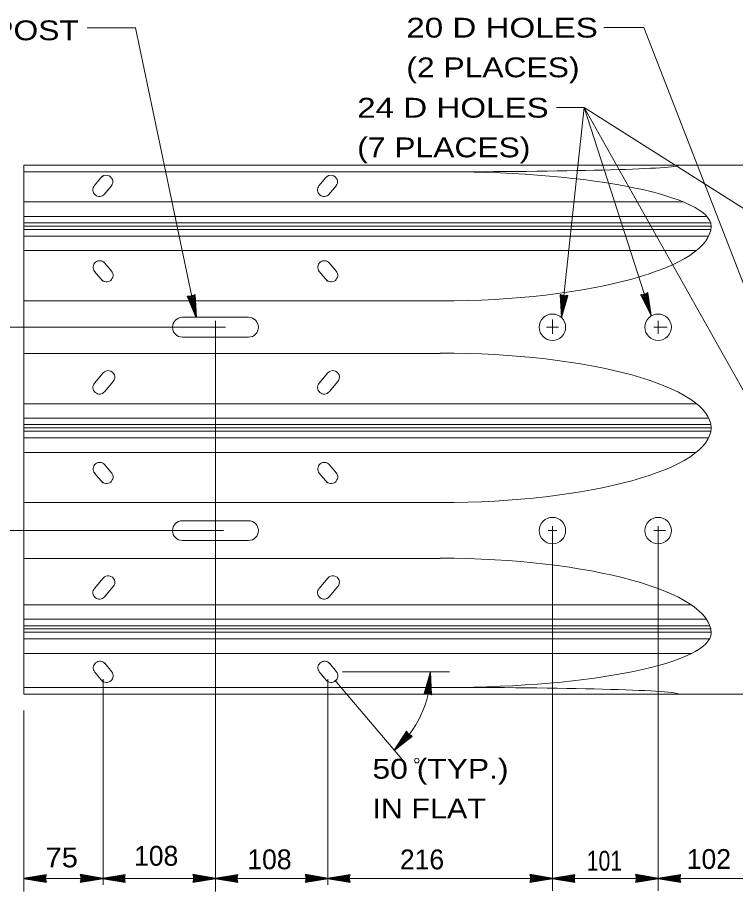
# Model space of a CAD drawing. Extents: x 1370.02 to 1375.68, y -905.51 to -897.93.
# Drawn here: x 1372.182 to 1374.446, y -903.23 to -900.475 of the extents above; entities that cross this region are included whole.
import ezdxf

# ---------------------------------------------------------------- set-up
doc = ezdxf.new("R2010")
doc.units = 0
doc.header["$LTSCALE"] = 0.025
for name, color, linetype, lineweight in [('1', 7, 'Continuous', 13), ('2', 7, 'Continuous', 13), ('4', 7, 'Continuous', 25), ('6', 7, 'Continuous', 13), ('7', 7, 'Continuous', 13)]:
    doc.layers.add(name, color=color, linetype=linetype, lineweight=lineweight)
doc.layers.add('8', color=7, linetype='Continuous')

msp = doc.modelspace()

# ---------------------------------------------------------------- linework, layer by layer
at = {"layer": '1'}
for p, q in [((1372.20233, -901.05658), (1374.28092, -901.05658)), ((1372.20233, -901.10225), (1374.35517, -901.10225)), ((1372.20233, -901.12308), (1374.36908, -901.12308)), ((1372.20233, -901.1335), (1374.36908, -901.1335)), ((1372.20233, -901.14392), (1374.36908, -901.14392)), ((1372.20233, -901.16475), (1374.3615, -901.16475)), ((1372.20233, -901.20983), (1374.32292, -901.20983)), ((1372.20233, -901.69267), (1374.32358, -901.69267)), ((1372.20233, -901.73775), (1374.36175, -901.73775)), ((1372.20233, -901.75858), (1374.36908, -901.75858)), ((1372.20233, -901.769), (1374.36908, -901.769)), ((1372.20233, -901.77942), (1374.36908, -901.77942)), ((1372.20233, -901.80025), (1374.3615, -901.80025)), ((1372.20233, -901.84592), (1374.32217, -901.84592)), ((1372.20233, -902.32617), (1374.30617, -902.32617)), ((1372.20233, -902.37125), (1374.35433, -902.37125)), ((1372.20233, -902.39208), (1374.36508, -902.39208)), ((1372.20233, -902.4025), (1374.369, -902.4025)), ((1372.20233, -902.41292), (1374.369, -902.41292)), ((1372.20233, -902.43375), (1374.364, -902.43375)), ((1372.20233, -902.47942), (1374.308, -902.47942))]:
    msp.add_line(p, q, dxfattribs=at)
at = {"layer": '2'}
for p, q in [((1372.20233, -900.94083), (1374.619, -900.94083)), ((1372.20233, -902.6075), (1372.20233, -900.94083)), ((1372.20233, -900.96167), (1373.53575, -900.96167)), ((1372.42442, -901.006), (1372.45067, -900.97475)), ((1373.13275, -901.006), (1373.15492, -900.97967)), ((1372.45617, -901.033), (1372.47883, -901.006)), ((1373.1645, -901.033), (1373.18717, -901.006)), ((1372.42517, -901.2755), (1372.45142, -901.30675)), ((1372.45692, -901.2485), (1372.47958, -901.2755)), ((1373.1335, -901.2755), (1373.15975, -901.30675)), ((1373.16525, -901.2485), (1373.18792, -901.2755)), ((1372.20233, -901.36892), (1373.51492, -901.36892)), ((1372.70233, -901.42033), (1372.91067, -901.42033)), ((1372.70233, -901.48283), (1372.91067, -901.48283)), ((1372.20233, -901.53425), (1373.51492, -901.53425)), ((1372.42517, -901.62808), (1372.45233, -901.59575)), ((1373.1335, -901.62808), (1373.16067, -901.59575)), ((1372.45708, -901.65492), (1372.48425, -901.6225)), ((1373.16542, -901.65492), (1373.19258, -901.6225)), ((1372.45692, -901.884), (1372.47958, -901.911)), ((1373.16525, -901.884), (1373.18792, -901.911)), ((1372.42517, -901.911), (1372.45142, -901.94225)), ((1373.1335, -901.911), (1373.15975, -901.94225)), ((1372.20233, -902.00442), (1373.51492, -902.00442)), ((1372.70233, -902.06125), (1372.91067, -902.06125)), ((1372.70233, -902.12375), (1372.91067, -902.12375)), ((1372.20233, -902.18058), (1373.51492, -902.18058)), ((1372.42517, -902.27442), (1372.45233, -902.24208)), ((1373.1335, -902.27442), (1373.16067, -902.24208)), ((1372.45708, -902.30125), (1372.48425, -902.26883)), ((1373.16542, -902.30125), (1373.19258, -902.26883)), ((1372.45742, -902.51067), (1372.48008, -902.53767)), ((1373.16575, -902.51067), (1373.18842, -902.53767)), ((1372.42567, -902.53767), (1372.45192, -902.56892)), ((1373.134, -902.53767), (1373.15642, -902.56433)), ((1372.20233, -902.58667), (1373.53575, -902.58667)), ((1372.20233, -902.6075), (1374.619, -902.6075))]:
    msp.add_line(p, q, dxfattribs=at)
for centre in [(1373.869, -901.45158), (1374.20233, -901.45158), (1373.869, -902.0925), (1374.20233, -902.0925)]:
    msp.add_circle(centre, 0.04167, dxfattribs=at)
for centre, radius, start, end in [((1372.4621, -900.99354), 0.02083, 320, 140), ((1373.17044, -900.99354), 0.02083, 320, 140), ((1372.44093, -901.01877), 0.02083, 140, 320), ((1373.14926, -901.01877), 0.02083, 140, 320), ((1372.44168, -901.26273), 0.02083, 40, 220), ((1373.15001, -901.26273), 0.02083, 40, 220), ((1372.46285, -901.28796), 0.02083, 220, 40), ((1373.17119, -901.28796), 0.02083, 220, 40), ((1372.70233, -901.45158), 0.03125, 90, 270), ((1372.91067, -901.45158), 0.03125, 270, 90), ((1372.46827, -901.60912), 0.02083, 320, 140), ((1373.1766, -901.60912), 0.02083, 320, 140), ((1372.44109, -901.64144), 0.02083, 140, 320), ((1373.14943, -901.64144), 0.02083, 140, 320), ((1372.44168, -901.89823), 0.02083, 40, 220), ((1373.15001, -901.89823), 0.02083, 40, 220), ((1372.46285, -901.92346), 0.02083, 220, 40), ((1373.17119, -901.92346), 0.02083, 220, 40), ((1372.70233, -902.0925), 0.03125, 90, 270), ((1372.91067, -902.0925), 0.03125, 270, 90), ((1372.46827, -902.25546), 0.02083, 320, 140), ((1373.1766, -902.25546), 0.02083, 320, 140), ((1372.44109, -902.28777), 0.02083, 140, 320), ((1373.14943, -902.28777), 0.02083, 140, 320), ((1372.44218, -902.52489), 0.02083, 40, 220), ((1373.15051, -902.52489), 0.02083, 40, 220), ((1372.46335, -902.55013), 0.02083, 220, 40), ((1373.17169, -902.55013), 0.02083, 220, 40)]:
    msp.add_arc(centre, radius, start, end, dxfattribs=at)
for centre, major_axis, ratio, start_param, end_param in [((1373.53575, -900.94083), (0.73058, 0), 0.028516, 4.712389, 6.2831853), ((1373.53575, -901.1335), (0.83333, 0), 0.2062, 6.2831853, 7.8539816), ((1373.51492, -901.1335), (0.85417, 0), 0.27561, 4.712389, 6.2831853), ((1373.51492, -901.7685), (0.85417, 0), 0.27561, 0, 1.5707963), ((1373.51492, -901.769), (0.85417, 0), 0.27561, 4.712389, 6.2831853), ((1373.51492, -902.41483), (0.85417, 0), 0.27561, 0, 1.5707963), ((1373.53575, -902.41483), (0.83333, 0), 0.2062, 4.712389, 6.2831853), ((1373.53575, -902.6075), (0.73058, 0), 0.028516, 0, 1.5707963)]:
    msp.add_ellipse(centre, major_axis=major_axis, ratio=ratio, start_param=start_param, end_param=end_param, dxfattribs=at)
at = {"layer": '4', "lineweight": 13}
for p, q in [((1372.55408, -900.50783), (1372.40242, -900.50783)), ((1372.55408, -900.50783), (1372.74525, -901.42033)), ((1373.88183, -900.75958), (1373.96908, -900.75958)), ((1373.96908, -900.75958), (1373.8975, -901.42117)), ((1373.96908, -900.75958), (1374.53567, -901.11792)), ((1373.96908, -900.75958), (1374.18008, -901.414)), ((1373.96908, -900.75958), (1374.5185, -901.73608)), ((1372.20233, -902.65933), (1372.20233, -903.22983)), ((1373.16067, -903.18858), (1373.86908, -903.18858))]:
    msp.add_line(p, q, dxfattribs=at)
for points in [[(1374.03092, -900.50692), (1374.15708, -900.50692), (1374.51275, -901.41942)], [(1373.16067, -903.18858), (1372.80642, -903.18858), (1372.45133, -903.18858), (1372.20233, -903.18858)], [(1373.86908, -903.18858), (1374.20233, -903.18858), (1374.53567, -903.18858)]]:
    msp.add_lwpolyline(points, dxfattribs=at)
at = {"layer": '4'}
for points in [[(1372.71892, -901.35333), (1372.7205, -901.3535), (1372.72208, -901.35367), (1372.72367, -901.35383), (1372.72525, -901.354), (1372.72667, -901.35375), (1372.72717, -901.35358), (1372.72817, -901.35342), (1372.72925, -901.35367), (1372.73025, -901.3535), (1372.73117, -901.35325), (1372.73267, -901.353), (1372.7345, -901.35208), (1372.7355, -901.35192), (1372.7375, -901.3515), (1372.73925, -901.35008), (1372.74058, -901.34925), (1372.74158, -901.34908), (1372.74192, -901.3485), (1372.74525, -901.42033), (1372.71892, -901.35333), (1372.72267, -901.35658), (1372.73992, -901.3535), (1372.74258, -901.40758), (1372.72267, -901.35658), (1372.72625, -901.35892), (1372.73725, -901.35767), (1372.74, -901.39533), (1372.72625, -901.35892), (1372.72933, -901.36133), (1372.736, -901.3615), (1372.7375, -901.38317), (1372.72933, -901.36133), (1372.73225, -901.36325), (1372.73492, -901.36375), (1372.73517, -901.37233), (1372.73225, -901.36325)], [(1373.91708, -901.35183), (1373.9155, -901.35217), (1373.914, -901.3525), (1373.91242, -901.35292), (1373.91092, -901.35325), (1373.90942, -901.35308), (1373.90892, -901.353), (1373.90792, -901.35292), (1373.90683, -901.35325), (1373.90583, -901.35317), (1373.90483, -901.35308), (1373.90342, -901.35292), (1373.90142, -901.35217), (1373.90042, -901.35208), (1373.8985, -901.35183), (1373.89658, -901.35067), (1373.89517, -901.35), (1373.89417, -901.34992), (1373.89367, -901.34933), (1373.8975, -901.42117), (1373.91708, -901.35183), (1373.91367, -901.3555), (1373.89617, -901.35417), (1373.89892, -901.40825), (1373.91367, -901.3555), (1373.91033, -901.35817), (1373.89933, -901.358), (1373.90025, -901.39583), (1373.91033, -901.35817), (1373.9075, -901.36092), (1373.90092, -901.36167), (1373.90158, -901.38342), (1373.9075, -901.36092), (1373.90475, -901.36308), (1373.90217, -901.36383), (1373.90275, -901.37242), (1373.90475, -901.36308)], [(1374.16975, -901.34275), (1374.16842, -901.34367), (1374.16717, -901.34458), (1374.16592, -901.34558), (1374.16458, -901.3465), (1374.16317, -901.34692), (1374.16275, -901.34708), (1374.16175, -901.34742), (1374.161, -901.34817), (1374.16, -901.3485), (1374.15908, -901.34883), (1374.15767, -901.34925), (1374.15558, -901.34942), (1374.15467, -901.34975), (1374.15275, -901.35033), (1374.1505, -901.35), (1374.14892, -901.35), (1374.148, -901.35025), (1374.14733, -901.34992), (1374.18008, -901.414), (1374.16975, -901.34275), (1374.16808, -901.3475), (1374.15158, -901.35333), (1374.17608, -901.40167), (1374.16808, -901.3475), (1374.16617, -901.35125), (1374.156, -901.35558), (1374.17225, -901.38975), (1374.16617, -901.35125), (1374.16467, -901.35483), (1374.159, -901.35825), (1374.16842, -901.37783), (1374.16467, -901.35483), (1374.16308, -901.358), (1374.161, -901.35975), (1374.16508, -901.36733), (1374.16308, -901.358)], [(1373.46442, -902.60683), (1373.466, -902.6065), (1373.4675, -902.60617), (1373.46908, -902.60583), (1373.47067, -902.6055), (1373.47208, -902.60575), (1373.47258, -902.60575), (1373.47358, -902.60592), (1373.47467, -902.6055), (1373.47567, -902.60558), (1373.47667, -902.60575), (1373.47817, -902.60592), (1373.48008, -902.60658), (1373.48108, -902.60675), (1373.48308, -902.607), (1373.48492, -902.60817), (1373.48633, -902.60883), (1373.48733, -902.609), (1373.48775, -902.6095), (1373.48442, -902.53767), (1373.46442, -902.60683), (1373.46783, -902.60325), (1373.48533, -902.60467), (1373.48292, -902.55058), (1373.46783, -902.60325), (1373.47117, -902.60058), (1373.48225, -902.60083), (1373.4815, -902.563), (1373.47117, -902.60058), (1373.474, -902.59792), (1373.48067, -902.59708), (1373.48008, -902.57542), (1373.474, -902.59792), (1373.47675, -902.59567), (1373.47942, -902.595), (1373.47883, -902.58633), (1373.47675, -902.59567)], [(1373.4265, -902.74), (1373.42508, -902.73933), (1373.42358, -902.73875), (1373.42208, -902.73808), (1373.42067, -902.7375), (1373.41958, -902.7365), (1373.41925, -902.73608), (1373.4185, -902.73542), (1373.41742, -902.73517), (1373.41667, -902.7345), (1373.41592, -902.73383), (1373.41475, -902.73283), (1373.41358, -902.73117), (1373.41292, -902.73042), (1373.41142, -902.72908), (1373.41058, -902.727), (1373.40983, -902.72558), (1373.40908, -902.72492), (1373.40908, -902.72425), (1373.37, -902.78467), (1373.4265, -902.74), (1373.42158, -902.741), (1373.40825, -902.72958), (1373.37875, -902.775), (1373.42158, -902.741), (1373.41733, -902.74117), (1373.4085, -902.7345), (1373.38708, -902.76575), (1373.41733, -902.74117), (1373.4135, -902.74175), (1373.40758, -902.7385), (1373.3955, -902.75642), (1373.4135, -902.74175), (1373.40992, -902.74192), (1373.40742, -902.741), (1373.40283, -902.74833), (1373.40992, -902.74192)], [(1372.27333, -903.20058), (1372.27283, -903.19908), (1372.27233, -903.19758), (1372.27183, -903.19608), (1372.27133, -903.19458), (1372.27133, -903.19308), (1372.27133, -903.19258), (1372.27133, -903.19158), (1372.27083, -903.19058), (1372.27083, -903.18958), (1372.27083, -903.18858), (1372.27083, -903.18708), (1372.27133, -903.18508), (1372.27133, -903.18408), (1372.27133, -903.18208), (1372.27233, -903.18008), (1372.27283, -903.17858), (1372.27283, -903.17758), (1372.27333, -903.17708), (1372.20233, -903.18858), (1372.27333, -903.20058), (1372.26933, -903.19758), (1372.26883, -903.18008), (1372.21533, -903.18858), (1372.26933, -903.19758), (1372.26633, -903.19458), (1372.26533, -903.18358), (1372.22783, -903.18858), (1372.26633, -903.19458), (1372.26333, -903.19208), (1372.26183, -903.18558), (1372.24033, -903.18858), (1372.26333, -903.19208), (1372.26083, -903.18958), (1372.25983, -903.18708), (1372.25133, -903.18858), (1372.26083, -903.18958)], [(1372.38033, -903.17658), (1372.38083, -903.17808), (1372.38133, -903.17958), (1372.38183, -903.18108), (1372.38233, -903.18258), (1372.38233, -903.18408), (1372.38233, -903.18458), (1372.38233, -903.18558), (1372.38283, -903.18658), (1372.38283, -903.18758), (1372.38283, -903.18858), (1372.38283, -903.19008), (1372.38233, -903.19208), (1372.38233, -903.19308), (1372.38233, -903.19508), (1372.38133, -903.19708), (1372.38083, -903.19858), (1372.38083, -903.19958), (1372.38033, -903.20008), (1372.45133, -903.18858), (1372.38033, -903.17658), (1372.38433, -903.17958), (1372.38483, -903.19708), (1372.43833, -903.18858), (1372.38433, -903.17958), (1372.38733, -903.18258), (1372.38833, -903.19358), (1372.42583, -903.18858), (1372.38733, -903.18258), (1372.39033, -903.18508), (1372.39183, -903.19158), (1372.41333, -903.18858), (1372.39033, -903.18508), (1372.39283, -903.18758), (1372.39383, -903.19008), (1372.40233, -903.18858), (1372.39283, -903.18758)], [(1372.52233, -903.20058), (1372.52183, -903.19908), (1372.52133, -903.19758), (1372.52083, -903.19608), (1372.52033, -903.19458), (1372.52033, -903.19308), (1372.52033, -903.19258), (1372.52033, -903.19158), (1372.51983, -903.19058), (1372.51983, -903.18958), (1372.51983, -903.18858), (1372.51983, -903.18708), (1372.52033, -903.18508), (1372.52033, -903.18408), (1372.52033, -903.18208), (1372.52133, -903.18008), (1372.52183, -903.17858), (1372.52183, -903.17758), (1372.52233, -903.17708), (1372.45133, -903.18858), (1372.52233, -903.20058), (1372.51833, -903.19758), (1372.51783, -903.18008), (1372.46433, -903.18858), (1372.51833, -903.19758), (1372.51533, -903.19458), (1372.51433, -903.18358), (1372.47683, -903.18858), (1372.51533, -903.19458), (1372.51233, -903.19208), (1372.51083, -903.18558), (1372.48933, -903.18858), (1372.51233, -903.19208), (1372.50983, -903.18958), (1372.50883, -903.18708), (1372.50033, -903.18858), (1372.50983, -903.18958)], [(1372.73542, -903.17658), (1372.73592, -903.17808), (1372.73642, -903.17958), (1372.73692, -903.18108), (1372.73742, -903.18258), (1372.73742, -903.18408), (1372.73742, -903.18458), (1372.73742, -903.18558), (1372.73792, -903.18658), (1372.73792, -903.18758), (1372.73792, -903.18858), (1372.73792, -903.19008), (1372.73742, -903.19208), (1372.73742, -903.19308), (1372.73742, -903.19508), (1372.73642, -903.19708), (1372.73592, -903.19858), (1372.73592, -903.19958), (1372.73542, -903.20008), (1372.80642, -903.18858), (1372.73542, -903.17658), (1372.73942, -903.17958), (1372.73992, -903.19708), (1372.79342, -903.18858), (1372.73942, -903.17958), (1372.74242, -903.18258), (1372.74342, -903.19358), (1372.78092, -903.18858), (1372.74242, -903.18258), (1372.74542, -903.18508), (1372.74692, -903.19158), (1372.76842, -903.18858), (1372.74542, -903.18508), (1372.74792, -903.18758), (1372.74892, -903.19008), (1372.75742, -903.18858), (1372.74792, -903.18758)], [(1372.87742, -903.20058), (1372.87692, -903.19908), (1372.87642, -903.19758), (1372.87592, -903.19608), (1372.87542, -903.19458), (1372.87542, -903.19308), (1372.87542, -903.19258), (1372.87542, -903.19158), (1372.87492, -903.19058), (1372.87492, -903.18958), (1372.87492, -903.18858), (1372.87492, -903.18708), (1372.87542, -903.18508), (1372.87542, -903.18408), (1372.87542, -903.18208), (1372.87642, -903.18008), (1372.87692, -903.17858), (1372.87692, -903.17758), (1372.87742, -903.17708), (1372.80642, -903.18858), (1372.87742, -903.20058), (1372.87342, -903.19758), (1372.87292, -903.18008), (1372.81942, -903.18858), (1372.87342, -903.19758), (1372.87042, -903.19458), (1372.86942, -903.18358), (1372.83192, -903.18858), (1372.87042, -903.19458), (1372.86742, -903.19208), (1372.86592, -903.18558), (1372.84442, -903.18858), (1372.86742, -903.19208), (1372.86492, -903.18958), (1372.86392, -903.18708), (1372.85542, -903.18858), (1372.86492, -903.18958)], [(1373.08967, -903.17658), (1373.09017, -903.17808), (1373.09067, -903.17958), (1373.09117, -903.18108), (1373.09167, -903.18258), (1373.09167, -903.18408), (1373.09167, -903.18458), (1373.09167, -903.18558), (1373.09217, -903.18658), (1373.09217, -903.18758), (1373.09217, -903.18858), (1373.09217, -903.19008), (1373.09167, -903.19208), (1373.09167, -903.19308), (1373.09167, -903.19508), (1373.09067, -903.19708), (1373.09017, -903.19858), (1373.09017, -903.19958), (1373.08967, -903.20008), (1373.16067, -903.18858), (1373.08967, -903.17658), (1373.09367, -903.17958), (1373.09417, -903.19708), (1373.14767, -903.18858), (1373.09367, -903.17958), (1373.09667, -903.18258), (1373.09767, -903.19358), (1373.13517, -903.18858), (1373.09667, -903.18258), (1373.09967, -903.18508), (1373.10117, -903.19158), (1373.12267, -903.18858), (1373.09967, -903.18508), (1373.10217, -903.18758), (1373.10317, -903.19008), (1373.11167, -903.18858), (1373.10217, -903.18758)], [(1373.23167, -903.20058), (1373.23117, -903.19908), (1373.23067, -903.19758), (1373.23017, -903.19608), (1373.22967, -903.19458), (1373.22967, -903.19308), (1373.22967, -903.19258), (1373.22967, -903.19158), (1373.22917, -903.19058), (1373.22917, -903.18958), (1373.22917, -903.18858), (1373.22917, -903.18708), (1373.22967, -903.18508), (1373.22967, -903.18408), (1373.22967, -903.18208), (1373.23067, -903.18008), (1373.23117, -903.17858), (1373.23117, -903.17758), (1373.23167, -903.17708), (1373.16067, -903.18858), (1373.23167, -903.20058), (1373.22767, -903.19758), (1373.22717, -903.18008), (1373.17367, -903.18858), (1373.22767, -903.19758), (1373.22467, -903.19458), (1373.22367, -903.18358), (1373.18617, -903.18858), (1373.22467, -903.19458), (1373.22167, -903.19208), (1373.22017, -903.18558), (1373.19867, -903.18858), (1373.22167, -903.19208), (1373.21917, -903.18958), (1373.21817, -903.18708), (1373.20967, -903.18858), (1373.21917, -903.18958)], [(1373.79808, -903.17658), (1373.79858, -903.17808), (1373.79908, -903.17958), (1373.79958, -903.18108), (1373.80008, -903.18258), (1373.80008, -903.18408), (1373.80008, -903.18458), (1373.80008, -903.18558), (1373.80058, -903.18658), (1373.80058, -903.18758), (1373.80058, -903.18858), (1373.80058, -903.19008), (1373.80008, -903.19208), (1373.80008, -903.19308), (1373.80008, -903.19508), (1373.79908, -903.19708), (1373.79858, -903.19858), (1373.79858, -903.19958), (1373.79808, -903.20008), (1373.86908, -903.18858), (1373.79808, -903.17658), (1373.80208, -903.17958), (1373.80258, -903.19708), (1373.85608, -903.18858), (1373.80208, -903.17958), (1373.80508, -903.18258), (1373.80608, -903.19358), (1373.84358, -903.18858), (1373.80508, -903.18258), (1373.80808, -903.18508), (1373.80958, -903.19158), (1373.83108, -903.18858), (1373.80808, -903.18508), (1373.81058, -903.18758), (1373.81158, -903.19008), (1373.82008, -903.18858), (1373.81058, -903.18758)], [(1373.94008, -903.20058), (1373.93958, -903.19908), (1373.93908, -903.19758), (1373.93858, -903.19608), (1373.93808, -903.19458), (1373.93808, -903.19308), (1373.93808, -903.19258), (1373.93808, -903.19158), (1373.93758, -903.19058), (1373.93758, -903.18958), (1373.93758, -903.18858), (1373.93758, -903.18708), (1373.93808, -903.18508), (1373.93808, -903.18408), (1373.93808, -903.18208), (1373.93908, -903.18008), (1373.93958, -903.17858), (1373.93958, -903.17758), (1373.94008, -903.17708), (1373.86908, -903.18858), (1373.94008, -903.20058), (1373.93608, -903.19758), (1373.93558, -903.18008), (1373.88208, -903.18858), (1373.93608, -903.19758), (1373.93308, -903.19458), (1373.93208, -903.18358), (1373.89458, -903.18858), (1373.93308, -903.19458), (1373.93008, -903.19208), (1373.92858, -903.18558), (1373.90708, -903.18858), (1373.93008, -903.19208), (1373.92758, -903.18958), (1373.92658, -903.18708), (1373.91808, -903.18858), (1373.92758, -903.18958)], [(1374.13133, -903.17658), (1374.13183, -903.17808), (1374.13233, -903.17958), (1374.13283, -903.18108), (1374.13333, -903.18258), (1374.13333, -903.18408), (1374.13333, -903.18458), (1374.13333, -903.18558), (1374.13383, -903.18658), (1374.13383, -903.18758), (1374.13383, -903.18858), (1374.13383, -903.19008), (1374.13333, -903.19208), (1374.13333, -903.19308), (1374.13333, -903.19508), (1374.13233, -903.19708), (1374.13183, -903.19858), (1374.13183, -903.19958), (1374.13133, -903.20008), (1374.20233, -903.18858), (1374.13133, -903.17658), (1374.13533, -903.17958), (1374.13583, -903.19708), (1374.18933, -903.18858), (1374.13533, -903.17958), (1374.13833, -903.18258), (1374.13933, -903.19358), (1374.17683, -903.18858), (1374.13833, -903.18258), (1374.14133, -903.18508), (1374.14283, -903.19158), (1374.16433, -903.18858), (1374.14133, -903.18508), (1374.14383, -903.18758), (1374.14483, -903.19008), (1374.15333, -903.18858), (1374.14383, -903.18758)], [(1374.27333, -903.20058), (1374.27283, -903.19908), (1374.27233, -903.19758), (1374.27183, -903.19608), (1374.27133, -903.19458), (1374.27133, -903.19308), (1374.27133, -903.19258), (1374.27133, -903.19158), (1374.27083, -903.19058), (1374.27083, -903.18958), (1374.27083, -903.18858), (1374.27083, -903.18708), (1374.27133, -903.18508), (1374.27133, -903.18408), (1374.27133, -903.18208), (1374.27233, -903.18008), (1374.27283, -903.17858), (1374.27283, -903.17758), (1374.27333, -903.17708), (1374.20233, -903.18858), (1374.27333, -903.20058), (1374.26933, -903.19758), (1374.26883, -903.18008), (1374.21533, -903.18858), (1374.26933, -903.19758), (1374.26633, -903.19458), (1374.26533, -903.18358), (1374.22783, -903.18858), (1374.26633, -903.19458), (1374.26333, -903.19208), (1374.26183, -903.18558), (1374.24033, -903.18858), (1374.26333, -903.19208), (1374.26083, -903.18958), (1374.25983, -903.18708), (1374.25133, -903.18858), (1374.26083, -903.18958)]]:
    msp.add_lwpolyline(points, dxfattribs=at)
at = {"layer": '4', "lineweight": 13}
msp.add_arc((1373.16067, -902.53767), 0.32378, 310.28319, 0, dxfattribs=at)
at = {"layer": '6'}
for p, q in [((1372.8065, -903.22983), (1372.8065, -901.43192)), ((1373.869, -901.472), (1373.869, -901.42692)), ((1374.20233, -901.472), (1374.20233, -901.43192)), ((1372.01908, -901.45158), (1372.83775, -901.45158)), ((1373.85075, -901.45158), (1373.88825, -901.45158)), ((1374.18842, -901.45158), (1374.23125, -901.45158)), ((1372.01908, -902.0925), (1372.83233, -902.0925)), ((1373.85608, -902.0925), (1373.88292, -902.0925)), ((1373.869, -903.22792), (1373.869, -902.07892)), ((1374.18842, -902.0925), (1374.22592, -902.0925)), ((1374.20233, -903.22792), (1374.20233, -902.07892)), ((1373.2075, -902.53767), (1373.54433, -902.53767)), ((1372.45233, -903.20825), (1372.45233, -902.56033)), ((1373.16067, -903.20825), (1373.16067, -902.56033)), ((1373.183, -902.564), (1373.40117, -902.82142))]:
    msp.add_line(p, q, dxfattribs=at)
at = {"layer": '7'}
msp.add_circle((1373.4415, -902.81725), 0.00725, dxfattribs=at)

# ---------------------------------------------------------------- texts
for s, width, p in [('50 (TYP.)', 1.2, (1373.30158, -902.87433)), ('IN FLAT', 1.15, (1373.30158, -902.99933)), ('75', 1.1, (1372.27075, -903.15375)), ('101', 0.8, (1373.97717, -903.16408))]:
    msp.add_text(s, height=0.0625, dxfattribs=dict(at, width=width)).set_placement(p)
for s, p in [('108', (1372.55, -903.1485)), ('108', (1372.90708, -903.15967)), ('216', (1373.38808, -903.15992)), ('102', (1374.29258, -903.15867))]:
    msp.add_text(s, height=0.0625, dxfattribs=at).set_placement(p)
at = {"layer": '8'}
for s, width, p in [('20 D HOLES', 1.25, (1373.40833, -900.53892)), ('OPTIONAL 20x65 POST', 1.2, (1371.26675, -900.54725)), ('(2 PLACES)', 1.2, (1373.40833, -900.66392)), ('24 D HOLES', 1.25, (1373.25342, -900.79117)), ('(7 PLACES)', 1.2, (1373.25342, -900.91617))]:
    msp.add_text(s, height=0.0625, dxfattribs=dict(at, width=width)).set_placement(p)

doc.saveas('drawing.dxf')
